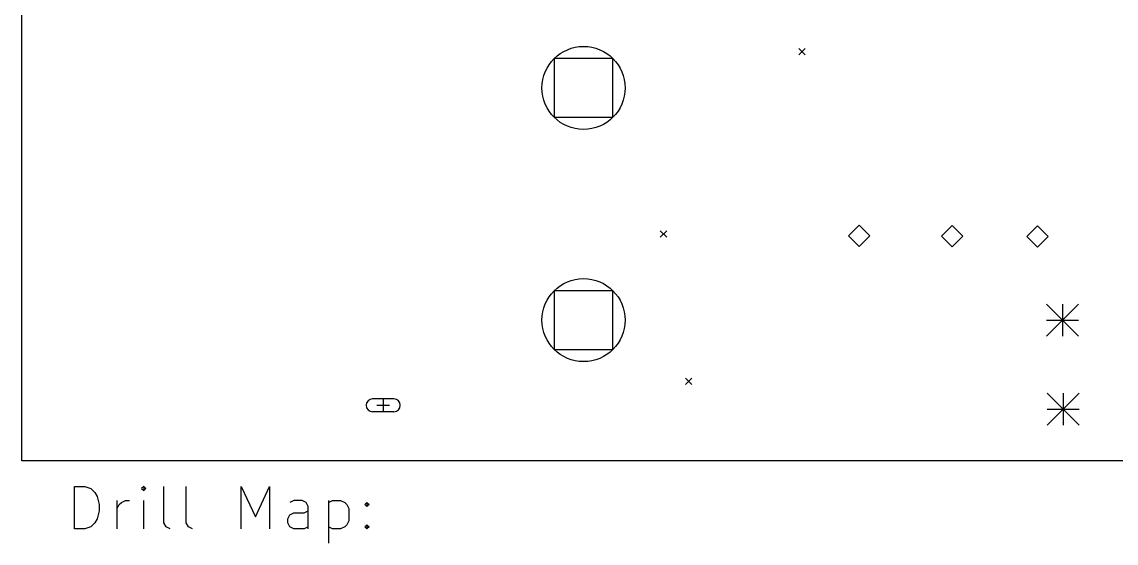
# Model space of a CAD drawing. Extents: x 148 to 250, y -220 to -100.
# Drawn here: x 150 to 201.3, y -183.9 to -159.4 of the extents above; entities that cross this region are included whole.
import ezdxf

# ---------------------------------------------------------------- set-up
doc = ezdxf.new("R2010")
doc.units = 0
doc.layers.add('BLACK', color=7, linetype='CONTINUOUS')

msp = doc.modelspace()

# ---------------------------------------------------------------- linework, layer by layer
at = {"layer": 'BLACK', "linetype": 'CONTINUOUS'}
for p, q in [((150, -180), (150, -100)), ((186.45, -160.65), (186.75, -160.95)), ((186.75, -160.65), (186.45, -160.95)), ((177.729, -161.121), (174.971, -161.121)), ((174.971, -161.121), (174.971, -163.879)), ((177.729, -163.879), (177.729, -161.121)), ((174.971, -163.879), (177.729, -163.879)), ((179.95, -169.21), (180.25, -169.51)), ((180.25, -169.21), (179.95, -169.51)), ((189.272, -168.947), (188.772, -169.447)), ((189.772, -169.447), (189.272, -168.947)), ((193.635, -168.965), (193.135, -169.465)), ((194.135, -169.465), (193.635, -168.965)), ((197.65, -168.975), (197.15, -169.475)), ((198.15, -169.475), (197.65, -168.975)), ((188.772, -169.447), (189.272, -169.947)), ((189.272, -169.947), (189.772, -169.447)), ((193.135, -169.465), (193.635, -169.965)), ((193.635, -169.965), (194.135, -169.465)), ((197.15, -169.475), (197.65, -169.975)), ((197.65, -169.975), (198.15, -169.475)), ((177.729, -172.021), (174.971, -172.021)), ((174.971, -172.021), (174.971, -174.779)), ((177.729, -174.779), (177.729, -172.021)), ((198.075, -172.65), (199.575, -174.15)), ((199.575, -172.65), (198.075, -174.15)), ((198.825, -172.65), (198.825, -174.15)), ((198.075, -173.4), (199.575, -173.4)), ((174.971, -174.779), (177.729, -174.779)), ((181.13, -176.13), (181.43, -176.43)), ((181.43, -176.13), (181.13, -176.43)), ((167.45, -177.1), (166.45, -177.1)), ((166.95, -177.1), (166.95, -177.7)), ((198.1, -176.825), (199.6, -178.325)), ((199.6, -176.825), (198.1, -178.325)), ((198.85, -176.825), (198.85, -178.325)), ((166.65, -177.4), (167.25, -177.4)), ((198.1, -177.575), (199.6, -177.575)), ((167.45, -177.7), (166.45, -177.7)), ((250, -180), (150, -180)), ((152.476, -183.205), (152.476, -181.205)), ((152.476, -181.205), (152.952, -181.205)), ((152.952, -181.205), (153.238, -181.3)), ((155.714, -181.205), (155.619, -181.3)), ((155.81, -181.3), (155.714, -181.205)), ((155.714, -181.205), (155.714, -181.395)), ((156.667, -182.919), (156.667, -181.205)), ((157.714, -182.919), (157.714, -181.205)), ((160.286, -183.205), (160.286, -181.205)), ((160.286, -181.205), (160.952, -182.633)), ((160.952, -182.633), (161.619, -181.205)), ((161.619, -181.205), (161.619, -183.205)), ((153.238, -181.3), (153.429, -181.49)), ((153.429, -181.49), (153.524, -181.681)), ((153.524, -181.681), (153.619, -182.062)), ((155.619, -181.3), (155.714, -181.395)), ((155.714, -181.395), (155.81, -181.3)), ((153.619, -182.062), (153.619, -182.348)), ((154.476, -183.205), (154.476, -181.871)), ((154.476, -182.252), (154.571, -182.062)), ((154.571, -182.062), (154.667, -181.967)), ((154.667, -181.967), (154.857, -181.871)), ((154.857, -181.871), (155.048, -181.871)), ((155.714, -183.205), (155.714, -181.871)), ((162.762, -181.871), (162.571, -181.967)), ((163.143, -181.871), (162.762, -181.871)), ((163.333, -181.967), (163.143, -181.871)), ((163.429, -182.157), (163.333, -181.967)), ((163.429, -183.205), (163.429, -182.157)), ((164.381, -181.871), (164.381, -183.871)), ((164.381, -181.967), (164.571, -181.871)), ((164.571, -181.871), (164.952, -181.871)), ((164.952, -181.871), (165.143, -181.967)), ((165.143, -181.967), (165.238, -182.062)), ((165.238, -182.062), (165.333, -182.252)), ((166.095, -182.062), (166.19, -181.967)), ((166.19, -182.157), (166.095, -182.062)), ((166.19, -181.967), (166.286, -182.062)), ((166.19, -181.967), (166.19, -182.157)), ((166.286, -182.062), (166.19, -182.157)), ((153.524, -182.729), (153.429, -182.919)), ((153.619, -182.348), (153.524, -182.729)), ((162.476, -182.729), (162.571, -182.538)), ((162.476, -182.919), (162.476, -182.729)), ((162.571, -182.538), (162.762, -182.443)), ((162.762, -182.443), (163.238, -182.443)), ((163.238, -182.443), (163.429, -182.348)), ((165.333, -182.252), (165.333, -182.824)), ((152.952, -183.205), (152.476, -183.205)), ((153.238, -183.11), (152.952, -183.205)), ((153.429, -182.919), (153.238, -183.11)), ((156.762, -183.11), (156.667, -182.919)), ((156.952, -183.205), (156.762, -183.11)), ((157.81, -183.11), (157.714, -182.919)), ((158, -183.205), (157.81, -183.11)), ((162.571, -183.11), (162.476, -182.919)), ((162.762, -183.205), (162.571, -183.11)), ((163.238, -183.205), (162.762, -183.205)), ((163.429, -183.11), (163.238, -183.205)), ((164.571, -183.205), (164.381, -183.11)), ((164.952, -183.205), (164.571, -183.205)), ((165.143, -183.11), (164.952, -183.205)), ((165.238, -183.014), (165.143, -183.11)), ((165.333, -182.824), (165.238, -183.014)), ((166.095, -183.11), (166.19, -183.014)), ((166.19, -183.205), (166.095, -183.11)), ((166.19, -183.014), (166.286, -183.11)), ((166.19, -183.014), (166.19, -183.205)), ((166.286, -183.11), (166.19, -183.205))]:
    msp.add_line(p, q, dxfattribs=at)
at = {"layer": 'BLACK'}
for centre in [(176.35, -162.5), (176.35, -173.4)]:
    msp.add_circle(centre, 1.95, dxfattribs=at)
for centre, start, end in [((166.45, -177.4), 450, 630), ((167.45, -177.4), 270, 450)]:
    msp.add_arc(centre, 0.3, start, end, dxfattribs=at)

doc.saveas('drawing.dxf')
